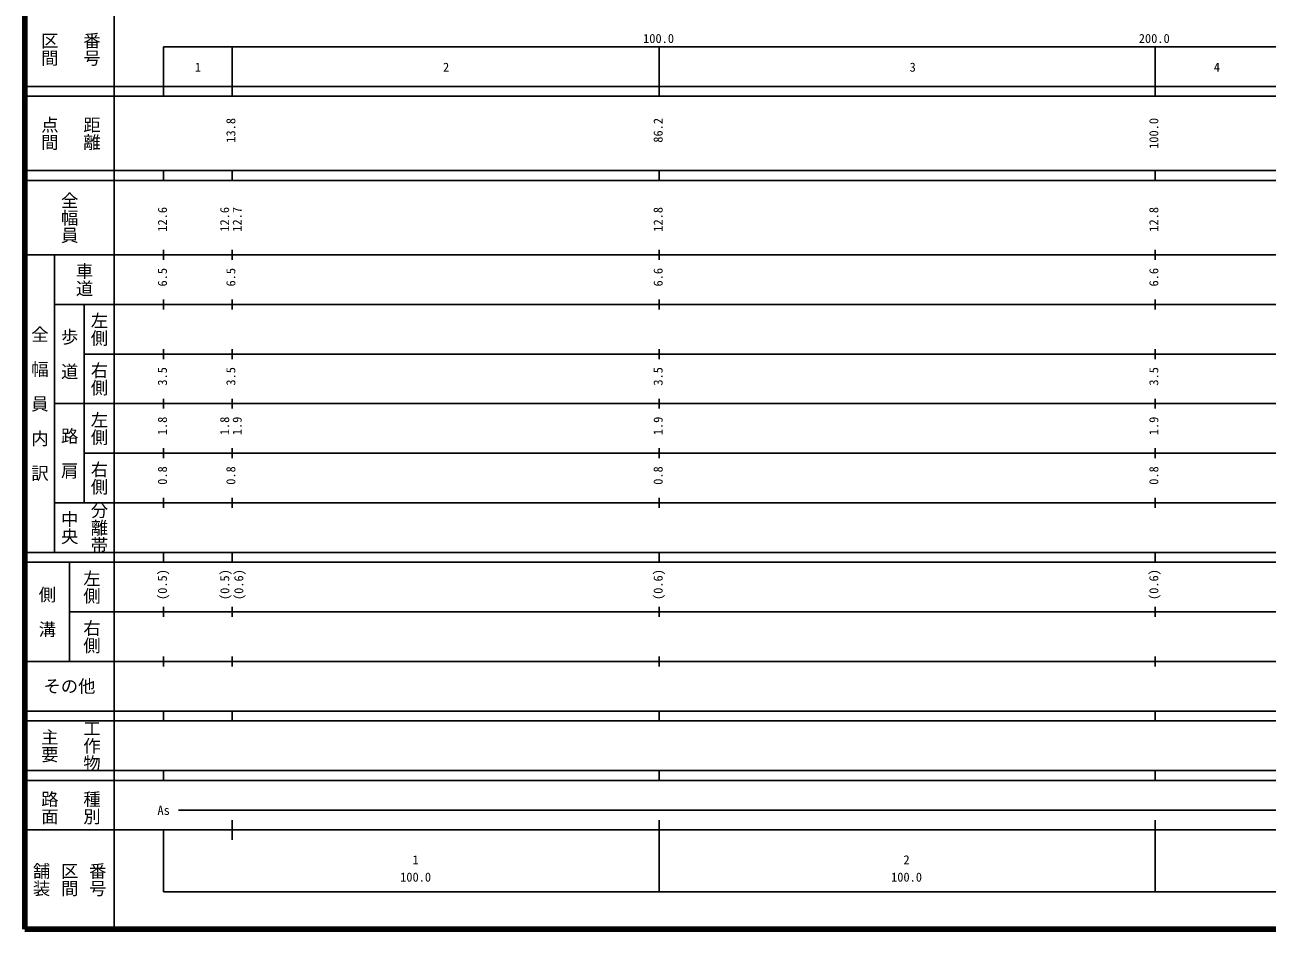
# Model space of a CAD drawing. Units: millimetres at full size, sheet at 1:1000; details may follow other scales. Extents: x 40000 to 680000, y 20000 to 380000.
# Drawn here: x 40000 to 290620, y 20000 to 202409 of the extents above; entities that cross this region are included whole.
import ezdxf
from ezdxf.enums import TextEntityAlignment as Align

# ---------------------------------------------------------------- set-up
doc = ezdxf.new("R2010")
doc.units = ezdxf.units.MM
doc.header["$LTSCALE"] = 1000
doc.layers.add('M-TTL', color=2, linetype='Continuous', lineweight=140)
doc.layers.add('M-TTL-BAND', color=7, linetype='Continuous', lineweight=25)
doc.styles.add('@ＭＳ ゴシック', font='')
doc.styles.add('ＭＳ ゴシック', font='')
doc.styles.get('@ＭＳ ゴシック').set_extended_font_data('@MS Gothic')
doc.styles.get('ＭＳ ゴシック').set_extended_font_data('MS Gothic')

msp = doc.modelspace()

# ---------------------------------------------------------------- linework, layer by layer
at = {"layer": 'M-TTL'}
for p, q in [((40000, 380000), (40000, 20000)), ((40000, 20000), (680000, 20000))]:
    msp.add_line(p, q, dxfattribs=at)
at = {"layer": 'M-TTL-BAND'}
for p, q in [((58000, 370000), (58000, 20000)), ((68000, 198000), (579000, 198000)), ((68000, 198000), (68000, 188000)), ((81800, 188000), (81800, 198000)), ((168000, 188000), (168000, 198000)), ((268000, 188000), (268000, 198000)), ((40000, 190000), (579000, 190000)), ((40000, 188000), (579000, 188000)), ((40000, 173000), (579000, 173000)), ((68000, 171000), (68000, 173000)), ((81800, 171000), (81800, 173000)), ((168000, 171000), (168000, 173000)), ((268000, 171000), (268000, 173000)), ((40000, 171000), (579000, 171000)), ((40000, 156000), (579000, 156000)), ((46000, 96000), (46000, 156000)), ((68000, 155000), (68000, 157000)), ((81800, 155000), (81800, 157000)), ((168000, 155000), (168000, 157000)), ((268000, 155000), (268000, 157000)), ((46000, 146000), (579000, 146000)), ((52000, 146000), (52000, 106000)), ((68000, 145000), (68000, 147000)), ((81800, 145000), (81800, 147000)), ((168000, 145000), (168000, 147000)), ((268000, 145000), (268000, 147000)), ((52000, 136000), (579000, 136000)), ((68000, 135000), (68000, 137000)), ((81800, 135000), (81800, 137000)), ((168000, 135000), (168000, 137000)), ((268000, 135000), (268000, 137000)), ((46000, 126000), (579000, 126000)), ((68000, 125000), (68000, 127000)), ((81800, 125000), (81800, 127000)), ((168000, 125000), (168000, 127000)), ((268000, 125000), (268000, 127000)), ((52000, 116000), (579000, 116000)), ((68000, 115000), (68000, 117000)), ((81800, 115000), (81800, 117000)), ((168000, 115000), (168000, 117000)), ((268000, 115000), (268000, 117000)), ((46000, 106000), (579000, 106000)), ((68000, 105000), (68000, 107000)), ((81800, 105000), (81800, 107000)), ((168000, 105000), (168000, 107000)), ((268000, 105000), (268000, 107000)), ((40000, 96000), (579000, 96000)), ((68000, 94000), (68000, 96000)), ((81800, 94000), (81800, 96000)), ((168000, 94000), (168000, 96000)), ((268000, 94000), (268000, 96000)), ((40000, 94000), (579000, 94000)), ((49000, 94000), (49000, 74000)), ((49000, 84000), (579000, 84000)), ((68000, 83000), (68000, 85000)), ((81800, 83000), (81800, 85000)), ((168000, 83000), (168000, 85000)), ((268000, 83000), (268000, 85000)), ((40000, 74000), (579000, 74000)), ((68000, 73000), (68000, 75000)), ((81800, 73000), (81800, 75000)), ((168000, 73000), (168000, 75000)), ((268000, 73000), (268000, 75000)), ((40000, 64000), (579000, 64000)), ((68000, 62000), (68000, 64000)), ((81800, 62000), (81800, 64000)), ((168000, 62000), (168000, 64000)), ((268000, 62000), (268000, 64000)), ((40000, 62000), (579000, 62000)), ((40000, 52000), (579000, 52000)), ((68000, 50000), (68000, 52000)), ((168000, 50000), (168000, 52000)), ((268000, 50000), (268000, 52000)), ((40000, 50000), (579000, 50000)), ((71000, 44000), (548169, 44000)), ((81800, 38000), (81800, 42000)), ((168000, 27500), (168000, 42000)), ((268000, 27500), (268000, 42000)), ((40000, 40000), (579000, 40000)), ((68000, 40000), (68000, 27500)), ((68000, 27500), (579000, 27500))]:
    msp.add_line(p, q, dxfattribs=at)

# ---------------------------------------------------------------- texts
for s, height, rotation, style, p in [('区間', 2566, 270, '@ＭＳ ゴシック', (45000, 197500)), ('番号', 2566, 270, '@ＭＳ ゴシック', (53500, 197500)), ('点間', 2566, 270, '@ＭＳ ゴシック', (45000, 180500)), ('距離', 2566, 270, '@ＭＳ ゴシック', (53500, 180500)), ('全幅員', 2566, 270, '@ＭＳ ゴシック', (49000, 163500)), ('車道', 2566, 270, '@ＭＳ ゴシック', (52000, 151000)), ('左側', 2566, 270, '@ＭＳ ゴシック', (55000, 141000)), ('全\u3000幅\u3000員\u3000内\u3000訳', 2566, 270, '@ＭＳ ゴシック', (43000, 126000)), ('歩\u3000道', 2566, 270, '@ＭＳ ゴシック', (49000, 136000)), ('右側', 2566, 270, '@ＭＳ ゴシック', (55000, 131000)), ('左側', 2566, 270, '@ＭＳ ゴシック', (55000, 121000)), ('路\u3000肩', 2566, 270, '@ＭＳ ゴシック', (49000, 116000)), ('右側', 2566, 270, '@ＭＳ ゴシック', (55000, 111000)), ('分離帯', 2566, 270, '@ＭＳ ゴシック', (55000, 101000)), ('中央', 2566, 270, '@ＭＳ ゴシック', (49000, 101000)), ('左側', 2566, 270, '@ＭＳ ゴシック', (53500, 89000)), ('(0.6)', 1833, 90, 'ＭＳ ゴシック', (83150, 89500)), ('側\u3000溝', 2566, 270, '@ＭＳ ゴシック', (44500, 84000)), ('右側', 2566, 270, '@ＭＳ ゴシック', (53500, 79000)), ('主要', 2566, 270, '@ＭＳ ゴシック', (45000, 57000)), ('工作物', 2566, 270, '@ＭＳ ゴシック', (53500, 57000)), ('路面', 2566, 270, '@ＭＳ ゴシック', (45000, 44500)), ('種別', 2566, 270, '@ＭＳ ゴシック', (53500, 44500)), ('舗装', 2566, 270, '@ＭＳ ゴシック', (43333, 30000)), ('区間', 2566, 270, '@ＭＳ ゴシック', (49000, 30000)), ('番号', 2566, 270, '@ＭＳ ゴシック', (54667, 30000))]:
    msp.add_text(s, height=height, rotation=rotation, dxfattribs=dict(at, style=style)).set_placement(p, align=Align.MIDDLE_CENTER)
at = {"layer": 'M-TTL-BAND', "style": 'ＭＳ ゴシック'}
for s, p in [('100.0', (167844, 198195)), ('200.0', (267844, 198195)), ('1', (74921, 192405)), ('2', (124984, 192405)), ('3', (219114, 192405)), ('4', (280478, 192405)), ('As', (68000, 42500)), ('As', (68000, 42500)), ('1', (118831, 32523)), ('2', (217868, 32523)), ('100.0', (118831, 29033)), ('100.0', (217868, 29033))]:
    msp.add_text(s, height=1833, dxfattribs=at).set_placement(p, align=Align.BOTTOM_CENTER)
for s, p in [('13.8', (81550, 183625)), ('86.2', (167750, 183625)), ('100.0', (267750, 183625)), ('12.6', (67750, 165674)), ('12.6', (80300, 165674)), ('12.7', (82832, 165674)), ('12.8', (167750, 165674)), ('12.8', (267750, 165674)), ('6.5', (67750, 153375)), ('6.5', (81550, 153375)), ('6.6', (167750, 153375)), ('6.6', (267750, 153375)), ('3.5', (67750, 133375)), ('3.5', (81550, 133375)), ('3.5', (167750, 133375)), ('3.5', (267750, 133375)), ('1.8', (67750, 123375)), ('1.8', (80300, 123375)), ('1.9', (82828, 123375)), ('1.9', (167750, 123375)), ('1.9', (267750, 123375)), ('0.8', (67750, 113375)), ('0.8', (81550, 113375)), ('0.8', (167750, 113375)), ('0.8', (267750, 113375)), ('(0.5)', (67750, 92625)), ('(0.6)', (167750, 92625)), ('(0.6)', (267750, 92625))]:
    msp.add_text(s, height=1833, rotation=90, dxfattribs=at).set_placement(p, align=Align.MIDDLE_RIGHT)
msp.add_text('(0.5)', height=1833, rotation=90, dxfattribs=at).set_placement((81800, 89500), align=Align.BOTTOM_CENTER)
msp.add_text('その他', height=2566, dxfattribs=at).set_placement((49000, 69000), align=Align.MIDDLE_CENTER)

doc.saveas('drawing.dxf')
